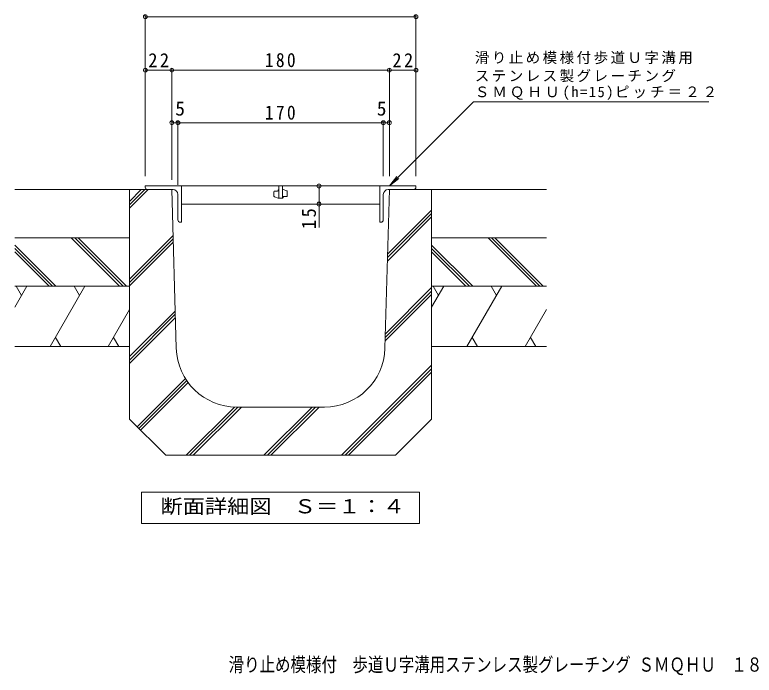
# Model space of a CAD drawing. Units: millimetres on the paper, enlarged 10 times, with parts at other scales. Extents: x -1439 to 1852, y -1355 to 1043.
# Drawn here: x -1323 to 207, y -1355 to 12 of the extents above; entities that cross this region are included whole.
import ezdxf
from ezdxf.enums import TextEntityAlignment as Align

# ---------------------------------------------------------------- set-up
doc = ezdxf.new("R2010")
doc.units = ezdxf.units.MM
doc.header["$LTSCALE"] = 10
doc.header["$PDMODE"] = 32
doc.header["$PDSIZE"] = 8
for name, color, linetype, lineweight in [('A-0', 7, 'Continuous', 9), ('A-2', 3, 'Continuous', 9), ('A-5', 7, 'Continuous', 9), ('A-6', 6, 'Continuous', 5)]:
    doc.layers.add(name, color=color, linetype=linetype, lineweight=lineweight)
doc.layers.add('F-5', color=2, linetype='Continuous')
doc.styles.add('ＭＳ ゴシック', font='')
doc.styles.get('ＭＳ ゴシック').set_extended_font_data('MS Gothic')

msp = doc.modelspace()

# ---------------------------------------------------------------- linework, layer by layer
at = {"layer": 'A-0'}
for p, q in [((-998.32, -103.04), (-1053.32, -103.04)), ((-998.32, -100.04), (-998.32, -330.21)), ((-548.32, -103.04), (-998.32, -103.04)), ((-548.32, -100.04), (-548.32, -322.71)), ((-493.32, -103.04), (-548.32, -103.04)), ((-985.82, -211.79), (-998.32, -211.79)), ((-985.82, -208.79), (-985.82, -340.21)), ((-560.82, -211.79), (-985.82, -211.79)), ((-560.82, -208.79), (-560.82, -322.71)), ((-548.32, -211.79), (-560.82, -211.79)), ((-693.82, -342.71), (-693.82, -380.21)), ((-693.82, -380.21), (-693.82, -428.94))]:
    msp.add_line(p, q, dxfattribs=at)
for p in [(-1053.32, -103.04), (-998.32, -103.04), (-548.32, -103.04), (-493.32, -103.04), (-998.32, -211.79), (-985.82, -211.79), (-560.82, -211.79), (-548.32, -211.79), (-693.82, -342.71), (-693.82, -380.21)]:
    msp.add_point(p, dxfattribs=at)
at = {"layer": 'A-2'}
for p, q in [((-978.32, -342.71), (-1053.32, -342.71)), ((-1053.32, -345.21), (-1053.32, -342.71)), ((-1048.32, -350.21), (-995.82, -350.21)), ((-978.32, -342.71), (-978.32, -417.71)), ((-568.32, -342.71), (-978.32, -342.71)), ((-778.32, -352.08), (-778.32, -351.46)), ((-777.07, -342.71), (-777.07, -367.71)), ((-769.57, -342.71), (-777.07, -342.71)), ((-769.57, -342.71), (-769.57, -367.71)), ((-768.32, -350.21), (-769.57, -350.21)), ((-760.4, -353.04), (-768.32, -350.21)), ((-568.32, -342.71), (-568.32, -417.71)), ((-568.32, -342.71), (-493.32, -342.71)), ((-498.32, -350.21), (-550.82, -350.21)), ((-493.32, -345.21), (-493.32, -342.71)), ((-985.82, -412.71), (-985.82, -360.21)), ((-787.07, -363.7), (-787.07, -354.58)), ((-786.24, -364.88), (-778.32, -367.71)), ((-785.82, -353.33), (-779.57, -353.33)), ((-768.32, -366.46), (-768.32, -365.83)), ((-767.07, -364.58), (-760.82, -364.58)), ((-759.57, -354.21), (-759.57, -363.33)), ((-560.82, -412.71), (-560.82, -360.21)), ((-978.32, -380.21), (-568.32, -380.21)), ((-769.57, -367.71), (-778.32, -367.71)), ((-980.82, -417.71), (-978.32, -417.71)), ((-565.82, -417.71), (-568.32, -417.71))]:
    msp.add_line(p, q, dxfattribs=at)
for centre, radius, start, end in [((-1048.32, -345.21), 5, 180, 270), ((-995.82, -360.21), 10, 0, 90), ((-777.07, -351.46), 1.25, 90, 180), ((-550.82, -360.21), 10, 90, 180), ((-498.32, -345.21), 5, 270, 0), ((-785.82, -354.58), 1.25, 90, 180), ((-785.82, -363.7), 1.25, 180, 250.34616), ((-779.57, -352.08), 1.25, 270, 0), ((-769.57, -366.46), 1.25, 270, 0), ((-767.07, -365.83), 1.25, 90, 180), ((-760.82, -363.33), 1.25, 270, 0), ((-760.82, -354.21), 1.25, 0, 70.34616), ((-980.82, -412.71), 5, 180, 270), ((-565.82, -412.71), 5, 270, 0)]:
    msp.add_arc(centre, radius, start, end, dxfattribs=at)
at = {"layer": 'A-5'}
for p, q in [((-548.32, -342.71), (-373.86, -168.24)), ((-373.86, -168.24), (112.89, -168.24)), ((-548.32, -342.71), (-533.1, -322.87)), ((-548.32, -342.71), (-528.49, -327.49))]:
    msp.add_line(p, q, dxfattribs=at)
msp.add_lwpolyline([(-1060.82, -1041.66), (-1060.82, -976.66), (-485.82, -976.66), (-485.82, -1041.66)], close=True, dxfattribs=at)
at = {"layer": 'A-6', "color": 7, "lineweight": 9}
for p, q in [((-1053.32, 10.66), (-1053.32, -322.71)), ((-493.32, 7.66), (-1053.32, 7.66)), ((-493.32, 10.66), (-493.32, -322.71))]:
    msp.add_line(p, q, dxfattribs=at)
at = {"layer": 'A-6'}
for p, q in [((-1085.82, -350.21), (-1323.32, -350.21)), ((-1085.82, -350.21), (-1085.82, -825.21)), ((-998.32, -350.21), (-1085.82, -350.21)), ((-1085.82, -388.66), (-1047.37, -350.21)), ((-1085.82, -374.52), (-1061.51, -350.21)), ((-1085.82, -381.59), (-1054.44, -350.21)), ((-998.32, -350.21), (-989.2, -678.68)), ((-548.32, -350.21), (-557.45, -678.68)), ((-223.32, -350.21), (-460.82, -350.21)), ((-552.03, -483.67), (-460.82, -392.46)), ((-552.44, -498.21), (-460.82, -406.6)), ((-552.23, -490.94), (-460.82, -399.53)), ((-1085.82, -450.21), (-1323.32, -450.21)), ((-1106.36, -550.21), (-1206.36, -450.21)), ((-1099.28, -550.21), (-1199.28, -450.21)), ((-1092.21, -550.21), (-1192.21, -450.21)), ((-1085.82, -535.26), (-995.69, -445.12)), ((-1085.82, -542.33), (-995.5, -452)), ((-1085.82, -549.4), (-995.31, -458.88)), ((-223.32, -450.21), (-460.82, -450.21)), ((-243.86, -550.21), (-343.86, -450.21)), ((-236.78, -550.21), (-336.78, -450.21)), ((-229.71, -550.21), (-329.71, -450.21)), ((-1238.16, -550.21), (-1323.32, -465.05)), ((-1245.23, -550.21), (-1323.32, -472.12)), ((-375.66, -550.21), (-460.82, -465.05)), ((-382.73, -550.21), (-460.82, -472.12)), ((-1252.3, -550.21), (-1323.32, -479.19)), ((-389.8, -550.21), (-460.82, -479.19)), ((-1085.82, -550.21), (-1323.32, -550.21)), ((-1298.29, -550.21), (-1323.32, -593.57)), ((-1320.36, -550.21), (-1309.33, -569.32)), ((-1178.1, -550.21), (-1250.27, -675.21)), ((-1200.17, -550.21), (-1189.14, -569.32)), ((-223.32, -550.21), (-460.82, -550.21)), ((-435.79, -550.21), (-460.82, -593.57)), ((-457.86, -550.21), (-446.83, -569.32)), ((-315.6, -550.21), (-387.77, -675.21)), ((-337.67, -550.21), (-326.64, -569.32)), ((-556.83, -656.27), (-460.82, -560.26)), ((-556.62, -648.99), (-460.82, -553.19)), ((-557.03, -663.54), (-460.82, -567.34)), ((-1085.82, -598.55), (-1130.09, -675.21)), ((-1085.82, -695.99), (-991.34, -601.51)), ((-1085.82, -703.06), (-991.15, -608.39)), ((-223.32, -598.55), (-267.59, -675.21)), ((-1085.82, -710.13), (-990.96, -615.27)), ((-1228.2, -675.21), (-1239.24, -656.1)), ((-1108.02, -675.21), (-1119.05, -656.1)), ((-365.7, -675.21), (-376.74, -656.1)), ((-245.52, -675.21), (-256.55, -656.1)), ((-647.11, -900.21), (-460.82, -713.93)), ((-640.03, -900.21), (-460.82, -721)), ((-632.96, -900.21), (-460.82, -728.07)), ((-1070.07, -840.97), (-970.37, -741.27)), ((-1066.53, -844.5), (-967.58, -745.55)), ((-1062.99, -848.04), (-964.64, -749.68)), ((-968.57, -900.21), (-868.57, -800.21)), ((-961.5, -900.21), (-861.5, -800.21)), ((-954.43, -900.21), (-854.43, -800.21)), ((-864.25, -800.21), (-682.4, -800.21)), ((-807.84, -900.21), (-707.84, -800.21)), ((-800.77, -900.21), (-700.77, -800.21)), ((-793.7, -900.21), (-693.7, -800.21)), ((-1010.82, -900.21), (-1085.82, -825.21)), ((-535.82, -900.21), (-460.82, -825.21)), ((-1010.82, -900.21), (-535.82, -900.21))]:
    msp.add_line(p, q, dxfattribs=at)
for points in [[(-548.32, -350.21), (-460.82, -350.21), (-460.82, -825.21)], [(-1323.32, -675.21), (-1085.82, -675.21), (-1323.32, -675.21)], [(-460.82, -675.21), (-223.32, -675.21), (-460.82, -675.21)]]:
    msp.add_lwpolyline(points, dxfattribs=at)
for centre, start, end in [((-864.25, -675.21), 181.59114, 270), ((-682.4, -675.21), 270, 358.40886)]:
    msp.add_arc(centre, 125, start, end, dxfattribs=at)
at = {"layer": 'A-6', "color": 7}
for p in [(-1053.32, 7.66), (-493.32, 7.66)]:
    msp.add_point(p, dxfattribs=at)

# ---------------------------------------------------------------- texts
at = {"layer": 'A-0', "color": 2, "style": 'ＭＳ ゴシック'}
for p in [(-991.27, -205.79), (-574.27, -205.79)]:
    msp.add_text('5', height=29.33, dxfattribs=at).set_placement(p, align=Align.BOTTOM_LEFT)
at = {"layer": 'A-0', "color": 2, "char_height": 29.33, "attachment_point": 7, "style": 'ＭＳ ゴシック'}
for s, insert in [('\\T1.27;\\W0.95;22', (-1047.07, -97.04)), ('\\T1.27;\\W0.9;180', (-805.82, -97.04)), ('\\T1.27;\\W0.95;22', (-542.07, -97.04)), ('\\T1.27;\\W0.9;170', (-805.82, -205.79))]:
    msp.add_mtext(s, dxfattribs=dict(at, insert=insert))
at = {"layer": 'A-0', "color": 2, "insert": (-699.82, -431.82), "char_height": 29.33, "attachment_point": 7, "rotation": 90, "style": 'ＭＳ ゴシック'}
msp.add_mtext('\\T1.27;\\W0.95;15', dxfattribs=at)
at = {"layer": 'A-5', "color": 2, "style": 'ＭＳ ゴシック', "width": 1.15}
msp.add_text('断面詳細図\u3000Ｓ＝１：４', height=29.33, dxfattribs=at).set_placement((-1022.05, -1029.16), align=Align.BOTTOM_LEFT)
at = {"layer": 'A-5', "char_height": 21.99, "attachment_point": 7, "style": 'ＭＳ ゴシック'}
for s, insert in [('\\T1.17;滑り止め模様付歩道Ｕ字溝用', (-371.45, -90.62)), ('\\T1.17;ステンレス製グレーチング', (-371.45, -128.08)), ('\\T1.21;ＳＭＱＨＵ(h=15)ピッチ＝２２', (-371.45, -164.72))]:
    msp.add_mtext(s, dxfattribs=dict(at, insert=insert))
at = {"layer": 'F-5', "style": 'ＭＳ ゴシック', "width": 0.8}
msp.add_text('滑り止め模様付\u3000歩道Ｕ字溝用ステンレス製グレーチング ＳＭＱＨＵ\u3000１８１５\u3000Ｐ＝２２', height=29.33, dxfattribs=at).set_placement((-880.8, -1356.84), align=Align.BOTTOM_LEFT)

doc.saveas('drawing.dxf')
